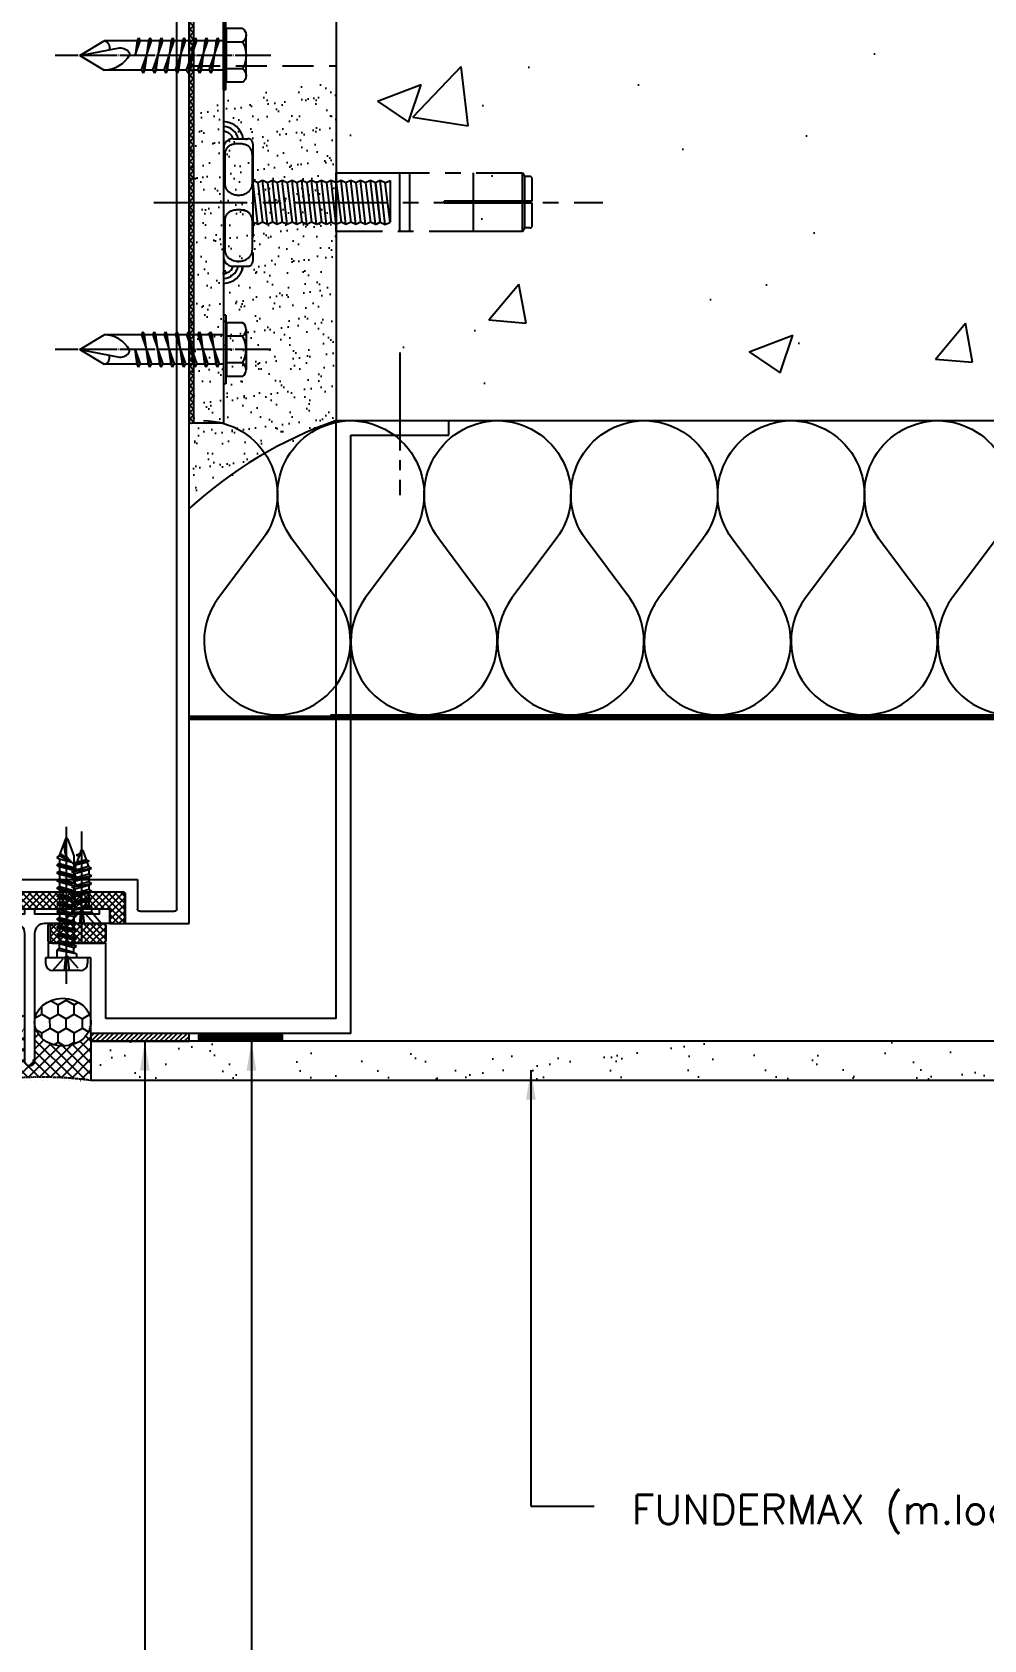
# Model space of a CAD drawing. Header units: millimetres. Extents: x 6755 to 21493, y 282 to 5565.
# Drawn here: x 20714 to 20908.2, y 2034 to 2361.9 of the extents above; entities that cross this region are included whole.
import ezdxf

# ---------------------------------------------------------------- set-up
doc = ezdxf.new("R2010")
doc.units = ezdxf.units.MM
doc.header["$MEASUREMENT"] = 0
for name, pattern in [('CEN3', [26, 20, -2, 2, -2]), ('CENTER', [7.75, 7.25, -0.25, 0, -0.25]), ('CENTER2', [28.575, 19.05, -3.175, 3.175, -3.175]), ('HIDDEN', [0.375, 0.25, -0.125]), ('HIDDEN2', [4.7625, 3.175, -1.5875])]:
    doc.linetypes.add(name, pattern=pattern)
for name, color, linetype, true_color in [('4', 4, 'Continuous', 0x00ffff), ('CENTER', 3, 'CENTER', 0x00ff00), ('Components', 7, 'Continuous', 0x000000), ('TEXT', 2, 'Continuous', 0xffff00)]:
    doc.layers.add(name, color=color, linetype=linetype, true_color=true_color)
for name, color, linetype in [('5HAT', 5, 'Continuous'), ('AA-AXIS-LINE', 1, 'CEN3'), ('ACCY', 1, 'Continuous'), ('BREATHER', 150, 'Continuous'), ('Dims', 1, 'Continuous'), ('fastener', 1, 'Continuous'), ('INSULATION', 2, 'Continuous'), ('RUBBER', 134, 'Continuous'), ('Structure', 6, 'Continuous')]:
    doc.layers.add(name, color=color, linetype=linetype)
doc.styles.add('style1', font='simplex.shx')
doc.dimstyles.new('Telling', dxfattribs={"dimscale": 2, "dimtxt": 3, "dimasz": 3, "dimexe": 1, "dimexo": 3, "dimgap": 1, "dimtad": 1, "dimdec": 1, "dimrnd": 1, "dimdsep": 46, "dimtxsty": 'Standard', "dimcen": 3, "dimclrd": 1, "dimclre": 1, "dimclrt": 2, "dimadec": 0, "dimazin": 0, "dimtfac": 1, "dimtdec": 1, "dimtofl": 0, "dimtmove": 0, "dimatfit": 0, "dimfxl": 1, "dimtolj": 1, "dimtzin": 0, "dimlwe": -1, "dimarcsym": 0})

# ---------------------------------------------------------------- blocks, each defined once
blk = doc.blocks.new('mullion01')
at = {"layer": 'RUBBER'}
h = blk.add_hatch(dxfattribs=at)
h.set_pattern_fill('ANSI37', color=251, scale=0.3, angle=180, style=0)
h.set_pattern_definition([(225, (-26949.00855, -2633.5434), (0.67351921, -0.67351921), []), (315, (-26949.00855, -2633.5434), (0.67351921, 0.67351921), [])])
edge = h.paths.add_edge_path()
edge.add_arc((-3155.94, 9302.78), 0.5, 0, 90, ccw=False)
edge.add_line((-3155.44, 9302.78), (-3155.44, 9296.88))
edge.add_line((-3155.44, 9296.88), (-3158.49, 9296.88))
edge.add_line((-3158.49, 9296.88), (-3158.49, 9299.88))
edge.add_line((-3158.49, 9299.88), (-3174.84, 9299.88))
edge.add_line((-3174.84, 9299.88), (-3191.19, 9299.88))
edge.add_line((-3191.19, 9299.88), (-3191.19, 9296.88))
edge.add_line((-3191.19, 9296.88), (-3194.24, 9296.88))
edge.add_line((-3194.24, 9296.88), (-3194.24, 9302.78))
edge.add_arc((-3193.74, 9302.78), 0.5, 90, 180, ccw=False)
edge.add_line((-3193.74, 9303.28), (-3174.84, 9303.28))
edge.add_line((-3174.84, 9303.28), (-3155.94, 9303.28))
at = {"color": 251}
for p, q in [((-3207.34, 9296.88, 0), (-3207.34, 9496.88, 0)), ((-3207.34, 9496.88, 0), (-3142.34, 9496.88, 0)), ((-3142.34, 9496.88, 0), (-3142.34, 9296.88, 0)), ((-3204.84, 9299.88, 0), (-3204.84, 9493.88, 0)), ((-3204.34, 9494.38, 0), (-3145.34, 9494.38, 0)), ((-3144.84, 9493.88, 0), (-3144.84, 9299.88, 0)), ((-3196.84, 9305.88, 0), (-3196.84, 9299.88, 0)), ((-3152.84, 9305.88, 0), (-3196.84, 9305.88, 0)), ((-3152.84, 9299.88, 0), (-3152.84, 9305.88, 0)), ((-3155.84, 9303.38, 0), (-3193.84, 9303.38, 0)), ((-3155.34, 9296.88, 0), (-3155.34, 9302.88, 0)), ((-3197.34, 9299.38, 0), (-3204.34, 9299.38, 0)), ((-3145.34, 9299.38, 0), (-3152.34, 9299.38, 0)), ((-3194.34, 9296.88, 0), (-3207.34, 9296.88, 0)), ((-3155.34, 9296.88, 0), (-3067.44, 9296.88, 0)), ((-3142.34, 9296.88, 0), (-3155.34, 9296.88, 0))]:
    blk.add_line(p, q, dxfattribs=at)
at = {"color": 252}
blk.add_line((-3194.34, 9302.88, 0), (-3194.34, 9296.88, 0), dxfattribs=at)
at = {"color": 251, "elevation": 0}
blk.add_lwpolyline([(-3174.84, 9299.88), (-3175.84, 9299.88), (-3175.84, 9298.88), (-3189.09, 9298.88), (-3189.09, 9299.88), (-3191.09, 9299.88), (-3191.09, 9296.88), (-3185.76, 9296.88), (-3185.46, 9297.18), (-3185.16, 9296.88), (-3177.84, 9296.88, -0.414214), (-3175.84, 9294.88), (-3175.84, 9268.87, 0.414214), (-3174.84, 9267.87, 0.414214), (-3173.84, 9268.87), (-3173.84, 9294.88, -0.414214), (-3171.84, 9296.88), (-3164.51, 9296.88), (-3164.21, 9297.18), (-3163.91, 9296.88), (-3158.59, 9296.88), (-3158.59, 9299.88), (-3160.59, 9299.88), (-3160.59, 9298.88), (-3173.84, 9298.88), (-3173.84, 9299.88), (-3174.84, 9299.88)], format="xyb", dxfattribs=at)
at = {"color": 251}
for centre, start, end in [((-3204.34, 9493.88, 0), 90, 180), ((-3145.34, 9493.88, 0), 0, 90), ((-3155.84, 9302.88, 0), 0, 90), ((-3204.34, 9299.88, 0), 180, 270), ((-3197.34, 9299.88, 0), 270, 360), ((-3152.34, 9299.88, 0), 180, 270), ((-3145.34, 9299.88, 0), 270, 360)]:
    blk.add_arc(centre, 0.5, start, end, dxfattribs=at)
at = {"color": 252}
blk.add_arc((-3193.84, 9302.88, 0), 0.5, 90, 180, dxfattribs=at)
at = {"layer": 'fastener', "color": 252}
for p, q in [((-3185.46, 9293.13, 0), (-3185.46, 9315.67, 0)), ((-3164.21, 9293.13, 0), (-3164.21, 9315.67, 0)), ((-3185.68, 9311.77, 0), (-3186.34, 9309.86, 0)), ((-3185.46, 9311.01, 0), (-3185.03, 9311.13, 0)), ((-3185.25, 9311.77, 0), (-3185.03, 9311.13, 0)), ((-3185.03, 9311.13, 0), (-3184.39, 9310.83, 0)), ((-3164.43, 9311.77, 0), (-3165.09, 9309.86, 0)), ((-3164.21, 9311.01, 0), (-3163.78, 9311.13, 0)), ((-3164, 9311.77, 0), (-3163.78, 9311.13, 0)), ((-3163.78, 9311.13, 0), (-3163.14, 9310.83, 0)), ((-3186.8, 9308.5, 0), (-3187.46, 9308.21, 0)), ((-3186.92, 9307.9, 0), (-3187.46, 9308.21, 0)), ((-3183.46, 9307.43, 0), (-3187.46, 9308.21, 0)), ((-3186.34, 9309.86, 0), (-3186.94, 9309.65, 0)), ((-3186.5, 9309.39, 0), (-3186.94, 9309.65, 0)), ((-3183.8, 9309.09, 0), (-3186.94, 9309.65, 0)), ((-3186.92, 9307.9, 0), (-3186.92, 9306.95, 0)), ((-3184.01, 9307.11, 0), (-3186.92, 9307.9, 0)), ((-3186.5, 9309.39, 0), (-3186.8, 9308.5, 0)), ((-3186.8, 9308.5, 0), (-3184.01, 9307.74, 0)), ((-3184.24, 9308.84, 0), (-3186.5, 9309.39, 0)), ((-3186.34, 9309.86, 0), (-3184.43, 9309.4, 0)), ((-3184.84, 9310.57, 0), (-3185.46, 9311.01, 0)), ((-3184.39, 9310.83, 0), (-3185.46, 9311.01, 0)), ((-3184.84, 9310.57, 0), (-3184.39, 9310.83, 0)), ((-3184.84, 9310.57, 0), (-3184.43, 9309.4, 0)), ((-3184.43, 9309.4, 0), (-3183.8, 9309.09, 0)), ((-3184.24, 9308.84, 0), (-3183.8, 9309.09, 0)), ((-3184.24, 9308.84, 0), (-3184.08, 9308.38, 0)), ((-3184.01, 9307.92, 0), (-3184.01, 9307.74, 0)), ((-3165.55, 9308.5, 0), (-3166.21, 9308.21, 0)), ((-3165.67, 9307.9, 0), (-3166.21, 9308.21, 0)), ((-3162.21, 9307.43, 0), (-3166.21, 9308.21, 0)), ((-3165.09, 9309.86, 0), (-3165.69, 9309.65, 0)), ((-3165.25, 9309.39, 0), (-3165.69, 9309.65, 0)), ((-3162.55, 9309.09, 0), (-3165.69, 9309.65, 0)), ((-3165.67, 9307.9, 0), (-3165.67, 9306.95, 0)), ((-3162.76, 9307.11, 0), (-3165.67, 9307.9, 0)), ((-3165.25, 9309.39, 0), (-3165.55, 9308.5, 0)), ((-3165.55, 9308.5, 0), (-3162.76, 9307.74, 0)), ((-3162.99, 9308.84, 0), (-3165.25, 9309.39, 0)), ((-3165.09, 9309.86, 0), (-3163.18, 9309.4, 0)), ((-3163.59, 9310.57, 0), (-3164.21, 9311.01, 0)), ((-3163.14, 9310.83, 0), (-3164.21, 9311.01, 0)), ((-3163.59, 9310.57, 0), (-3163.14, 9310.83, 0)), ((-3163.59, 9310.57, 0), (-3163.18, 9309.4, 0)), ((-3163.18, 9309.4, 0), (-3162.55, 9309.09, 0)), ((-3162.99, 9308.84, 0), (-3162.55, 9309.09, 0)), ((-3162.99, 9308.84, 0), (-3162.83, 9308.38, 0)), ((-3162.76, 9307.92, 0), (-3162.76, 9307.74, 0)), ((-3186.92, 9306.95, 0), (-3187.46, 9306.64, 0)), ((-3186.92, 9306.33, 0), (-3187.46, 9306.64, 0)), ((-3183.46, 9305.85, 0), (-3187.46, 9306.64, 0)), ((-3186.92, 9305.38, 0), (-3187.46, 9305.06, 0)), ((-3186.92, 9304.75, 0), (-3187.46, 9305.06, 0)), ((-3183.46, 9304.28, 0), (-3187.46, 9305.06, 0)), ((-3186.92, 9306.95, 0), (-3184.01, 9306.17, 0)), ((-3186.92, 9306.33, 0), (-3186.92, 9305.38, 0)), ((-3184.01, 9305.54, 0), (-3186.92, 9306.33, 0)), ((-3186.92, 9305.38, 0), (-3184.01, 9304.59, 0)), ((-3186.92, 9304.75, 0), (-3186.92, 9303.8, 0)), ((-3184.01, 9303.96, 0), (-3186.92, 9304.75, 0)), ((-3184.01, 9307.74, 0), (-3183.46, 9307.43, 0)), ((-3184.01, 9307.11, 0), (-3183.46, 9307.43, 0)), ((-3184.01, 9307.11, 0), (-3184.01, 9306.17, 0)), ((-3184.01, 9306.17, 0), (-3183.46, 9305.85, 0)), ((-3184.01, 9305.54, 0), (-3183.46, 9305.85, 0)), ((-3184.01, 9305.54, 0), (-3184.01, 9304.59, 0)), ((-3184.01, 9304.59, 0), (-3183.46, 9304.28, 0)), ((-3165.67, 9306.95, 0), (-3166.21, 9306.64, 0)), ((-3165.67, 9306.33, 0), (-3166.21, 9306.64, 0)), ((-3162.21, 9305.85, 0), (-3166.21, 9306.64, 0)), ((-3165.67, 9305.38, 0), (-3166.21, 9305.06, 0)), ((-3165.67, 9304.75, 0), (-3166.21, 9305.06, 0)), ((-3162.21, 9304.28, 0), (-3166.21, 9305.06, 0)), ((-3165.67, 9306.95, 0), (-3162.76, 9306.17, 0)), ((-3165.67, 9306.33, 0), (-3165.67, 9305.38, 0)), ((-3162.76, 9305.54, 0), (-3165.67, 9306.33, 0)), ((-3165.67, 9305.38, 0), (-3162.76, 9304.59, 0)), ((-3165.67, 9304.75, 0), (-3165.67, 9303.8, 0)), ((-3162.76, 9303.96, 0), (-3165.67, 9304.75, 0)), ((-3162.76, 9307.74, 0), (-3162.21, 9307.43, 0)), ((-3162.76, 9307.11, 0), (-3162.21, 9307.43, 0)), ((-3162.76, 9307.11, 0), (-3162.76, 9306.17, 0)), ((-3162.76, 9306.17, 0), (-3162.21, 9305.85, 0)), ((-3162.76, 9305.54, 0), (-3162.21, 9305.85, 0)), ((-3162.76, 9305.54, 0), (-3162.76, 9304.59, 0)), ((-3162.76, 9304.59, 0), (-3162.21, 9304.28, 0)), ((-3186.92, 9303.8, 0), (-3187.46, 9303.49, 0)), ((-3183.46, 9302.7, 0), (-3187.46, 9303.49, 0)), ((-3186.92, 9303.18, 0), (-3187.46, 9303.49, 0)), ((-3186.92, 9302.23, 0), (-3187.46, 9301.91, 0)), ((-3183.46, 9301.13, 0), (-3187.46, 9301.91, 0)), ((-3186.92, 9301.6, 0), (-3187.46, 9301.91, 0)), ((-3186.92, 9303.8, 0), (-3184.01, 9303.02, 0)), ((-3186.92, 9303.18, 0), (-3186.92, 9302.23, 0)), ((-3184.01, 9302.39, 0), (-3186.92, 9303.18, 0)), ((-3184.01, 9301.44, 0), (-3186.92, 9302.23, 0)), ((-3186.92, 9301.6, 0), (-3186.92, 9300.65, 0)), ((-3184.01, 9300.81, 0), (-3186.92, 9301.6, 0)), ((-3184.01, 9303.96, 0), (-3183.46, 9304.28, 0)), ((-3184.01, 9303.96, 0), (-3184.01, 9303.02, 0)), ((-3184.01, 9303.02, 0), (-3183.46, 9302.7, 0)), ((-3184.01, 9302.39, 0), (-3183.46, 9302.7, 0)), ((-3184.01, 9302.39, 0), (-3184.01, 9301.44, 0)), ((-3184.01, 9301.44, 0), (-3183.46, 9301.13, 0)), ((-3165.67, 9303.8, 0), (-3166.21, 9303.49, 0)), ((-3162.21, 9302.7, 0), (-3166.21, 9303.49, 0)), ((-3165.67, 9303.18, 0), (-3166.21, 9303.49, 0)), ((-3165.67, 9302.23, 0), (-3166.21, 9301.91, 0)), ((-3162.21, 9301.13, 0), (-3166.21, 9301.91, 0)), ((-3165.67, 9301.6, 0), (-3166.21, 9301.91, 0)), ((-3165.67, 9303.8, 0), (-3162.76, 9303.02, 0)), ((-3165.67, 9303.18, 0), (-3165.67, 9302.23, 0)), ((-3162.76, 9302.39, 0), (-3165.67, 9303.18, 0)), ((-3162.76, 9301.44, 0), (-3165.67, 9302.23, 0)), ((-3165.67, 9301.6, 0), (-3165.67, 9300.65, 0)), ((-3162.76, 9300.81, 0), (-3165.67, 9301.6, 0)), ((-3162.76, 9303.96, 0), (-3162.21, 9304.28, 0)), ((-3162.76, 9303.96, 0), (-3162.76, 9303.02, 0)), ((-3162.76, 9303.02, 0), (-3162.21, 9302.7, 0)), ((-3162.76, 9302.39, 0), (-3162.21, 9302.7, 0)), ((-3162.76, 9302.39, 0), (-3162.76, 9301.44, 0)), ((-3162.76, 9301.44, 0), (-3162.21, 9301.13, 0)), ((-3189.43, 9296.88, 0), (-3187.46, 9299.22, 0)), ((-3188.02, 9296.88, 0), (-3185.63, 9299.54, 0)), ((-3186.92, 9300.65, 0), (-3187.46, 9300.34, 0)), ((-3187.46, 9300.34, 0), (-3187.46, 9299.22, 0)), ((-3183.46, 9299.55, 0), (-3187.46, 9300.34, 0)), ((-3183.46, 9299.22, 0), (-3187.46, 9299.22, 0)), ((-3184.01, 9299.87, 0), (-3186.92, 9300.65, 0)), ((-3185.63, 9299.54, 0), (-3185.93, 9296.88, 0)), ((-3185.29, 9299.54, 0), (-3185, 9296.88, 0)), ((-3185.29, 9299.54, 0), (-3182.91, 9296.88, 0)), ((-3184.01, 9300.81, 0), (-3183.46, 9301.13, 0)), ((-3184.01, 9300.81, 0), (-3184.01, 9299.87, 0)), ((-3184.01, 9299.87, 0), (-3183.46, 9299.55, 0)), ((-3183.46, 9299.55, 0), (-3183.46, 9299.22, 0)), ((-3181.5, 9296.88, 0), (-3183.46, 9299.22, 0)), ((-3168.18, 9296.88, 0), (-3166.21, 9299.22, 0)), ((-3166.77, 9296.88, 0), (-3164.38, 9299.54, 0)), ((-3165.67, 9300.65, 0), (-3166.21, 9300.34, 0)), ((-3166.21, 9300.34, 0), (-3166.21, 9299.22, 0)), ((-3162.21, 9299.55, 0), (-3166.21, 9300.34, 0)), ((-3162.21, 9299.22, 0), (-3166.21, 9299.22, 0)), ((-3162.76, 9299.87, 0), (-3165.67, 9300.65, 0)), ((-3164.38, 9299.54, 0), (-3164.68, 9296.88, 0)), ((-3164.04, 9299.54, 0), (-3163.75, 9296.88, 0)), ((-3164.04, 9299.54, 0), (-3161.66, 9296.88, 0)), ((-3162.76, 9300.81, 0), (-3162.21, 9301.13, 0)), ((-3162.76, 9300.81, 0), (-3162.76, 9299.87, 0)), ((-3162.76, 9299.87, 0), (-3162.21, 9299.55, 0)), ((-3162.21, 9299.55, 0), (-3162.21, 9299.22, 0)), ((-3160.25, 9296.88, 0), (-3162.21, 9299.22, 0)), ((-3181.5, 9296.88, 0), (-3189.43, 9296.88, 0)), ((-3160.25, 9296.88, 0), (-3168.18, 9296.88, 0))]:
    blk.add_line(p, q, dxfattribs=at)
for centre, radius, start, end in [((-3185.46, 9311.68, 0), 0.236, 22.5, 157.5), ((-3164.21, 9311.68, 0), 0.236, 22.5, 157.5), ((-3185.42, 9307.92, 0), 1.42, 0, 18.9224), ((-3164.17, 9307.92, 0), 1.42, 0, 18.9224), ((-3185.46, 9299.38, 0), 0.229, 41.9191, 138.0809), ((-3164.21, 9299.38, 0), 0.229, 41.9191, 138.0809)]:
    blk.add_arc(centre, radius, start, end, dxfattribs=at)
at = {"layer": 'RUBBER', "color": 251, "elevation": 0}
blk.add_lwpolyline([(-3155.94, 9303.28, -0.414214), (-3155.44, 9302.78), (-3155.44, 9296.88), (-3158.49, 9296.88), (-3158.49, 9299.88), (-3174.84, 9299.88), (-3191.19, 9299.88), (-3191.19, 9296.88), (-3194.24, 9296.88), (-3194.24, 9302.78, -0.414214), (-3193.74, 9303.28), (-3174.84, 9303.28)], format="xyb", close=True, dxfattribs=at)
blk = doc.blocks.new('A$C7FCB1D19')
at = {"layer": 'ACCY', "color": 1}
for p, q in [((0, 4.3), (-1.09, 4.3)), ((0, -4.3), (0, 4.3)), ((-2.6, -2.79), (-2.6, 2.79)), ((1.59, 2), (0, 2)), ((0.8, -2), (1.59, 2)), ((1.11, -1.46), (1.9, 1.46)), ((1.9, 1.46), (1.59, 2)), ((1.9, 1.46), (2.85, 1.46)), ((2.06, -1.46), (2.85, 1.46)), ((2.38, -2), (3.16, 2)), ((2.69, -1.46), (3.48, 1.46)), ((2.85, 1.46), (3.16, 2)), ((3.48, 1.46), (3.16, 2)), ((3.48, 1.46), (4.42, 1.46)), ((3.64, -1.46), (4.42, 1.46)), ((3.95, -2), (4.74, 2)), ((4.26, -1.46), (5.05, 1.46)), ((4.42, 1.46), (4.74, 2)), ((5.05, 1.46), (4.74, 2)), ((6, 1.46), (5.05, 1.46)), ((5.21, -1.46), (6, 1.46)), ((5.53, -2), (6.31, 2)), ((5.84, -1.46), (6.63, 1.46)), ((6, 1.46), (6.31, 2)), ((6.63, 1.46), (6.31, 2)), ((7.57, 1.46), (6.63, 1.46)), ((6.79, -1.46), (7.57, 1.46)), ((7.1, -2), (7.89, 2)), ((7.41, -1.46), (8.2, 1.46)), ((7.57, 1.46), (7.89, 2)), ((8.2, 1.46), (7.89, 2)), ((9.15, 1.46), (8.2, 1.46)), ((8.36, -1.46), (9.15, 1.46)), ((8.68, -2), (9.46, 2)), ((8.99, -1.46), (9.78, 1.46)), ((9.15, 1.46), (9.46, 2)), ((9.78, 1.46), (9.46, 2)), ((10.72, 1.46), (9.78, 1.46)), ((9.94, -1.46), (10.72, 1.46)), ((10.25, -2), (11.04, 2)), ((10.56, -1.46), (11.35, 1.46)), ((10.72, 1.46), (11.04, 2)), ((11.35, 1.46), (11.04, 2)), ((12.3, 1.46), (11.35, 1.46)), ((11.51, -1.46), (12.3, 1.46)), ((11.82, -2), (12.61, 2)), ((12.14, -1.46), (12.93, 1.46)), ((12.3, 1.46), (12.61, 2)), ((12.93, 1.46), (12.61, 2)), ((13.87, 1.46), (12.93, 1.46)), ((13.09, -1.46), (13.87, 1.46)), ((13.4, -2), (14.19, 2)), ((13.71, -1.46), (14.5, 1.46)), ((13.87, 1.46), (14.19, 2)), ((14.5, 1.46), (14.19, 2)), ((15.45, 1.46), (14.5, 1.46)), ((14.66, -1.46), (15.45, 1.46)), ((14.97, -2), (15.76, 2)), ((15.29, -1.46), (16.08, 1.46)), ((15.45, 1.46), (15.76, 2)), ((16.08, 1.46), (15.76, 2)), ((17.02, 1.46), (16.08, 1.46)), ((16.24, -1.46), (17.02, 1.46)), ((16.55, -2), (17.34, 2)), ((16.86, -1.46), (17.65, 1.46)), ((17.02, 1.46), (17.34, 2)), ((17.65, 1.46), (17.34, 2)), ((18.6, 1.46), (17.65, 1.46)), ((17.81, -1.46), (18.6, 1.46)), ((18.12, -2), (18.91, 2)), ((19.22, 1.46), (18.44, -1.46)), ((18.6, 1.46), (18.91, 2)), ((19.22, 1.46), (18.91, 2)), ((19.08, -1.46), (20.68, 0)), ((20.17, 1.46), (19.22, 1.46)), ((19.48, -1.09), (20.8, 1.46)), ((19.48, -1.09), (20.17, 1.46)), ((20.17, 1.46), (20.49, 2)), ((20.8, 1.46), (20.49, 2)), ((20.92, 1.46), (20.8, 1.46)), ((24.3, 0.22), (21.01, 1.44)), ((0.8, -2), (0, -2)), ((1.11, -1.46), (0.8, -2)), ((1.11, -1.46), (2.06, -1.46)), ((2.06, -1.46), (2.38, -2)), ((2.69, -1.46), (2.38, -2)), ((2.69, -1.46), (3.64, -1.46)), ((3.64, -1.46), (3.95, -2)), ((4.26, -1.46), (3.95, -2)), ((5.21, -1.46), (4.26, -1.46)), ((5.21, -1.46), (4.26, -1.46)), ((5.21, -1.46), (5.53, -2)), ((5.84, -1.46), (5.53, -2)), ((6.79, -1.46), (5.84, -1.46)), ((6.79, -1.46), (7.1, -2)), ((7.41, -1.46), (7.1, -2)), ((8.36, -1.46), (7.41, -1.46)), ((8.36, -1.46), (8.68, -2)), ((8.99, -1.46), (8.68, -2)), ((9.94, -1.46), (8.99, -1.46)), ((9.94, -1.46), (10.25, -2)), ((10.56, -1.46), (10.25, -2)), ((11.51, -1.46), (10.56, -1.46)), ((11.51, -1.46), (11.82, -2)), ((12.14, -1.46), (11.82, -2)), ((13.09, -1.46), (12.14, -1.46)), ((13.09, -1.46), (13.4, -2)), ((13.71, -1.46), (13.4, -2)), ((14.66, -1.46), (13.71, -1.46)), ((14.66, -1.46), (14.97, -2)), ((15.29, -1.46), (14.97, -2)), ((16.24, -1.46), (15.29, -1.46)), ((16.24, -1.46), (16.55, -2)), ((16.86, -1.46), (16.55, -2)), ((17.81, -1.46), (16.86, -1.46)), ((17.81, -1.46), (18.12, -2)), ((18.44, -1.46), (18.12, -2)), ((20.92, -1.46), (18.44, -1.46)), ((24.3, -0.22), (21.01, -1.44)), ((0, -4.3), (-1.09, -4.3))]:
    blk.add_line(p, q, dxfattribs=at)
at = {"layer": 'ACCY', "color": 1, "linetype": 'HIDDEN2'}
for p, q in [((-2.6, 2.79), (0.36, 0.19)), ((0.36, 0.19), (-2.6, 0.51)), ((0.36, -0.19), (-2.6, -2.79)), ((0.36, -0.19), (-2.6, -0.51))]:
    blk.add_line(p, q, dxfattribs=at)
at = {"layer": 'ACCY', "color": 1}
blk.add_lwpolyline([(-5.28, 0), (26.71, 0)], dxfattribs=at)
for centre, radius, start, end in [((-1.09, 2.79), 1.51, 90, 180), ((22.94, -0.34), 2.29, 133.4258, 171.3601), ((22.56, -3.48), 3.95, 61.537, 118.463), ((20.92, 1.16), 0.3, 71.0776, 90), ((24.21, 0), 0.236, 292.5, 67.5), ((-1.09, -2.79), 1.51, 180, 270), ((20.92, -1.16), 0.3, 270, 288.9224)]:
    blk.add_arc(centre, radius, start, end, dxfattribs=at)
at = {"layer": 'ACCY', "color": 1, "linetype": 'HIDDEN2'}
blk.add_arc((0.18, 0), 0.261, 311.9191, 48.0809, dxfattribs=at)
blk = doc.blocks.new('A$C7A27088F')
at = {"layer": 'CENTER', "color": 251}
blk.add_line((-9, 0), (34.96, 0), dxfattribs=at)
at = {"layer": 'fastener', "color": 251}
for p, q in [((0.15, -7), (0.15, 7)), ((0.15, 7), (0.65, 7)), ((0.65, -7), (0.65, 7)), ((-4, -4.11), (-4, 4.11)), ((-3.25, 5.48), (0, 5.48)), ((0, -5.48), (0, 5.48)), ((1.83, 3.6), (1.49, 3)), ((1.83, 3.6), (3.19, -3.6)), ((1.83, 3.6), (2.11, 3)), ((4.13, 3.6), (3.79, 3)), ((4.13, 3.6), (5.49, -3.6)), ((4.13, 3.6), (4.41, 3)), ((6.43, 3.6), (6.09, 3)), ((6.43, 3.6), (7.79, -3.6)), ((6.43, 3.6), (6.71, 3)), ((8.73, 3.6), (8.39, 3)), ((8.73, 3.6), (10.09, -3.6)), ((8.73, 3.6), (9.01, 3)), ((11.03, 3.6), (10.69, 3)), ((11.03, 3.6), (12.39, -3.6)), ((11.03, 3.6), (11.31, 3)), ((13.33, 3.6), (12.99, 3)), ((13.33, 3.6), (14.69, -3.6)), ((13.33, 3.6), (13.61, 3)), ((15.63, 3.6), (15.29, 3)), ((15.63, 3.6), (16.99, -3.6)), ((15.63, 3.6), (15.91, 3)), ((17.93, 3.6), (17.59, 3)), ((17.93, 3.6), (18.61, 0)), ((17.93, 3.6), (18.21, 3)), ((-3.25, 2.74), (0, 2.74)), ((0, 3), (0.15, 3)), ((0.65, 3), (1.49, 3)), ((3.54, -3), (1.49, 3)), ((2.11, 3), (2.91, -3)), ((2.11, 3), (3.79, 3)), ((5.84, -3), (3.79, 3)), ((4.41, 3), (5.21, -3)), ((4.41, 3), (6.09, 3)), ((8.14, -3), (6.09, 3)), ((6.71, 3), (7.51, -3)), ((6.71, 3), (8.39, 3)), ((10.44, -3), (8.39, 3)), ((9.01, 3), (10.69, 3)), ((9.01, 3), (9.81, -3)), ((12.74, -3), (10.69, 3)), ((11.31, 3), (12.11, -3)), ((11.31, 3), (12.99, 3)), ((15.04, -3), (12.99, 3)), ((13.61, 3), (14.41, -3)), ((13.61, 3), (15.29, 3)), ((17.34, -3), (15.29, 3)), ((15.75, 3), (17.59, 3)), ((15.91, 3), (16.71, -3)), ((18.61, 0), (17.59, 3)), ((18.21, 3), (24.97, 3)), ((18.21, 3), (18.61, 0)), ((29.96, 0), (21.86, 1.53)), ((29.96, 0), (24.97, 3)), ((29.96, 0), (24.97, -3)), ((-3.25, -2.74), (0, -2.74)), ((0, -3), (0.15, -3)), ((0.65, -3), (2.91, -3)), ((2.91, -3), (3.19, -3.6)), ((3.54, -3), (3.19, -3.6)), ((3.54, -3), (5.21, -3)), ((5.21, -3), (5.49, -3.6)), ((5.84, -3), (5.49, -3.6)), ((5.84, -3), (7.51, -3)), ((7.51, -3), (7.79, -3.6)), ((8.14, -3), (7.79, -3.6)), ((8.14, -3), (9.81, -3)), ((9.81, -3), (10.09, -3.6)), ((10.44, -3), (10.09, -3.6)), ((10.44, -3), (12.11, -3)), ((12.11, -3), (12.39, -3.6)), ((12.74, -3), (12.39, -3.6)), ((12.74, -3), (14.41, -3)), ((14.41, -3), (14.69, -3.6)), ((15.04, -3), (14.69, -3.6)), ((15.04, -3), (16.71, -3)), ((16.71, -3), (16.99, -3.6)), ((17.34, -3), (16.99, -3.6)), ((17.34, -3), (24.97, -3)), ((-3.25, -5.48), (0, -5.48)), ((0.15, -7), (0.65, -7))]:
    blk.add_line(p, q, dxfattribs=at)
for centre, radius, start, end in [((-2.38, 4.11), 1.62, 122.5593, 237.4407), ((1.37, 0), 5.37, 149.357, 210.643), ((20.07, 0.27), 0.3, 154.7377, 207.4923), ((21.61, -0.45), 2, 82.8691, 154.7377), ((24.97, 2.82), 5.82, 207.4923, 269.9658), ((25.26, 1.62), 1.41, 101.8729, 199.7804), ((-2.38, -4.11), 1.62, 122.5593, 237.4407)]:
    blk.add_arc(centre, radius, start, end, dxfattribs=at)
blk = doc.blocks.new('A$C37704C2F')
at = {"color": 252, "linetype": 'CENTER2'}
for p, q in [((13, 91.58), (13, 0)), ((24, 77.37), (2, 77.37)), ((9.37, 77.07), (3.26, 77.07)), ((22.87, 77.07), (16.76, 77.07)), ((0, 75.37), (0, 72.37)), ((26, 75.37), (26, 72.37)), ((25, 71.37), (1, 71.37)), ((9.37, 71.47), (3.26, 71.47)), ((8.5, 70.37), (9, 71.37)), ((8.5, 70.37), (17.5, 71.37)), ((9, 69.37), (8.5, 70.37)), ((8.5, 68.37), (9, 69.37)), ((8.5, 68.37), (17.5, 69.37)), ((17, 70.37), (9, 69.37)), ((17, 70.37), (9, 69.37)), ((22.87, 71.47), (16.76, 71.47)), ((17, 70.37), (17.5, 71.37)), ((17.5, 69.37), (17, 70.37)), ((17, 68.37), (17.5, 69.37)), ((9, 67.37), (8.5, 68.37)), ((8.5, 66.37), (9, 67.37)), ((8.5, 66.37), (17.5, 67.37)), ((9, 65.37), (8.5, 66.37)), ((17, 68.37), (9, 67.37)), ((17, 68.37), (9, 67.37)), ((17, 66.37), (9, 65.37)), ((17, 66.37), (9, 65.37)), ((17.5, 67.37), (17, 68.37)), ((17, 66.37), (17.5, 67.37)), ((17.5, 65.37), (17, 66.37)), ((8.5, 64.37), (9, 65.37)), ((8.5, 64.37), (17.5, 65.37)), ((9, 63.37), (8.5, 64.37)), ((8.5, 62.37), (9, 63.37)), ((8.5, 62.37), (17.5, 63.37)), ((9, 61.37), (8.5, 62.37)), ((17, 64.37), (9, 63.37)), ((17, 64.37), (9, 63.37)), ((17, 62.37), (9, 61.37)), ((17, 62.37), (9, 61.37)), ((17, 64.37), (17.5, 65.37)), ((17.5, 63.37), (17, 64.37)), ((17, 62.37), (17.5, 63.37)), ((17.5, 61.37), (17, 62.37)), ((8.5, 60.37), (9, 61.37)), ((8.5, 60.37), (17.5, 61.37)), ((9, 59.37), (8.5, 60.37)), ((8.5, 58.37), (9, 59.37)), ((8.5, 58.37), (17.5, 59.37)), ((17, 60.37), (9, 59.37)), ((17, 60.37), (9, 59.37)), ((17, 60.37), (17.5, 61.37)), ((17.5, 59.37), (17, 60.37)), ((17, 58.37), (17.5, 59.37)), ((9, 57.37), (8.5, 58.37)), ((8.5, 56.37), (9, 57.37)), ((8.5, 56.37), (17.5, 57.37)), ((9, 55.37), (8.5, 56.37)), ((17, 58.37), (9, 57.37)), ((17, 58.37), (9, 57.37)), ((17, 56.37), (9, 55.37)), ((17, 56.37), (9, 55.37)), ((17.5, 57.37), (17, 58.37)), ((17, 56.37), (17.5, 57.37)), ((17.5, 55.37), (17, 56.37)), ((7.05, 16.37, 0), (7.05, 54.37, 0)), ((7.05, 54.37, 0), (19.05, 54.37, 0)), ((8.5, 54.37), (9, 55.37)), ((8.5, 54.37), (17.5, 55.37)), ((9, 53.37), (8.5, 54.37)), ((8.5, 52.37), (9, 53.37)), ((8.5, 52.37), (17.5, 53.37)), ((17, 54.37), (9, 53.37)), ((17, 54.37), (17.5, 55.37)), ((17.5, 53.37), (17, 54.37)), ((17, 52.37), (17.5, 53.37)), ((19.05, 54.37, 0), (19.05, 16.37, 0)), ((9, 51.37), (8.5, 52.37)), ((8.5, 50.37), (9, 51.37)), ((8.5, 50.37), (17.5, 51.37)), ((9, 49.37), (8.5, 50.37)), ((8.5, 48.37), (9, 49.37)), ((8.5, 48.37), (17.5, 49.37)), ((8.5, 48.37), (9, 49.37)), ((8.5, 48.37), (17.5, 49.37)), ((17, 52.37), (9, 51.37)), ((17, 52.37), (9, 51.37)), ((17, 50.37), (9, 49.37)), ((17, 50.37), (9, 49.37)), ((17.5, 51.37), (17, 52.37)), ((17, 50.37), (17.5, 51.37)), ((17.5, 49.37), (17, 50.37)), ((17, 48.37), (17.5, 49.37)), ((9, 47.37), (8.5, 48.37)), ((8.5, 46.37), (9, 47.37)), ((8.5, 46.37), (17.5, 47.37)), ((17, 48.37), (9, 47.37)), ((17, 48.37), (9, 47.37)), ((17.5, 47.37), (17, 48.37)), ((17, 46.37, 0), (17.5, 47.37)), ((17.5, 45.37, 0), (17, 46.37, 0)), ((8.5, 44.37, 0), (17.5, 45.37, 0)), ((17, 44.37, 0), (17.5, 45.37, 0)), ((7.05, 41.37, 0), (19.05, 41.37, 0)), ((7.05, 39.37, 0), (19.05, 39.37, 0)), ((12.85, 14.37, 0), (12.85, 32.37, 0)), ((12.85, 32.37, 0), (13.25, 32.37, 0)), ((13.25, 14.37, 0), (13.25, 32.37, 0)), ((7.05, 26.37, 0), (12.85, 26.37, 0)), ((13.25, 26.37, 0), (19.05, 26.37, 0)), ((7.05, 16.37, 0), (12.85, 16.37, 0)), ((7.05, 16.37, 0), (7.8, 15.87, 0)), ((7.8, 15.87, 0), (12.85, 15.87, 0)), ((7.8, 14.87, 0), (7.8, 15.87, 0)), ((8.3, 14.37, 0), (12.85, 14.37, 0)), ((13.25, 16.37, 0), (19.05, 16.37, 0)), ((13.25, 15.87, 0), (18.3, 15.87, 0)), ((13.25, 14.37, 0), (17.8, 14.37, 0)), ((19.05, 16.37, 0), (18.3, 15.87, 0)), ((18.3, 14.87, 0), (18.3, 15.87, 0))]:
    blk.add_line(p, q, dxfattribs=at)
at = {"color": 252, "linetype": 'CENTER2', "elevation": 0}
blk.add_lwpolyline([(9, 45.37), (17, 46.37), (9, 45.37), (8.5, 46.37), (9, 45.37), (8.5, 44.37), (9, 43.37), (17, 44.37), (17.5, 43.37), (9, 43.37)], dxfattribs=at)
at = {"color": 252, "linetype": 'CENTER2'}
for centre, radius, start, end in [((2, 75.37), 2, 90, 180), ((4.36, 74.27), 3.36, 144.0136, 215.9864), ((3.26, 75.07), 2, 90, 144.0136), ((9.37, 75.07), 2, 19.3763, 90), ((7.09, 74.27), 4.41, 340.6237, 19.3763), ((17.86, 74.27), 3.36, 144.0136, 215.9864), ((16.76, 75.07), 2, 90, 144.0136), ((22.87, 75.07), 2, 19.3763, 90), ((24, 75.37), 2, 0, 90), ((20.59, 74.27), 4.41, 340.6237, 19.3763), ((1, 72.37), 1, 180, 270), ((3.26, 73.47), 2, 215.9864, 270), ((9.37, 73.47), 2, 270, 340.6237), ((16.76, 73.47), 2, 215.9864, 270), ((22.87, 73.47), 2, 270, 340.6237), ((25, 72.37), 1, 270, 0), ((8.3, 14.87, 0), 0.5, 180, 270), ((17.8, 14.87, 0), 0.5, 270, 0)]:
    blk.add_arc(centre, radius, start, end, dxfattribs=at)

msp = doc.modelspace()

# ---------------------------------------------------------------- hatches: boundary and pattern name
h = msp.add_hatch()
h.set_pattern_fill('AR-SAND', color=8, scale=0.1)
h.set_pattern_definition([(37.5, (19695.9097, -6986.9515), (-0.1600031, 4.8941324), [0, -3.8608, 0, -4.318, 0, -4.1275]), (7.5, (19695.91, -6986.9515), (4.495233, 7.168251), [0, -2.0828, 0, -3.4798, 0, -1.3335]), (327.5, (19692.7855, -6986.9515), (7.9099237, 0.0143718), [0, -1.27, 0, -4.572, 0, -5.969]), (317.5, (19692.7855, -6986.9515), (7.6355645, 2.229293), [0, -0.635, 0, -2.9972, 0, -3.429])])
edge = h.paths.add_edge_path()
edge.add_line((20776.049, 2351.536), (20776.049, 2282.696))
edge.add_line((20776.049, 2282.696), (20760.146, 2275.224))
edge.add_line((20760.146, 2275.224), (20746.049, 2264.992))
edge.add_line((20746.049, 2264.992), (20746.049, 2291.592))
edge.add_line((20746.049, 2291.592), (20746.049, 2345.978))
edge.add_arc((20784.367, 2222.88), 128.924, 93.69949, 107.29059, ccw=False)
h = msp.add_hatch()
h.set_pattern_fill('HONEY', color=8, scale=0.6, angle=89.82845, style=0)
h.set_pattern_definition([(90.1715461, (83452.6938, -218333.4227), (1.641215524, 2.862426694), [1.905, -3.81]), (330.1715461, (83452.6938, -218333.4227), (1.658326471, -2.852547684), [1.905, -3.81]), (30.1715461, (83452.6938, -218333.4227), (3.299541996, 0.00987901), [-3.81, 1.905])])
edge = h.paths.add_edge_path()
edge.add_ellipse((20708.884, 2159.976), major_axis=(0, -3.687), ratio=0.9939438, start_angle=0, end_angle=360)
edge = h.paths.add_edge_path()
edge.add_ellipse((20720.299, 2159.976), major_axis=(-5.75, 0), ratio=0.8482618, start_angle=0, end_angle=360)
h = msp.add_hatch()
h.set_pattern_fill('JIS_WOOD', color=256, style=0)
h.set_pattern_definition([(45, (25861.09965, -1842.861), (-0.5, 0.5), [])])
h.paths.add_polyline_path([(20746.049, 2157.696), (20726.049, 2157.696), (20726.049, 2156.096), (20746.049, 2156.096)])
h = msp.add_hatch()
h.set_pattern_fill('NET3', color=256, scale=0.15, style=0)
h.set_pattern_definition([(0, (25924.6067, -1842.86097), (0, 0.47625), []), (60, (25924.6067, -1842.86097), (-0.4124446, 0.238125), []), (120, (25924.6067, -1842.86097), (-0.4124446, -0.238125), [])])
h.paths.add_polyline_path([(20765.056, 2157.196, 0.4142136), (20764.556, 2157.696), (20748.556, 2157.696, 0.4142136), (20748.056, 2157.196), (20748.056, 2156.596, 0.4142136), (20748.556, 2156.096), (20764.556, 2156.096, 0.4142136), (20765.056, 2156.596)])
at = {"layer": '4'}
h = msp.add_hatch(dxfattribs=at)
h.set_pattern_fill('AR-SAND', color=30, scale=0.2, style=0)
h.set_pattern_definition([(37.5, (18258.345, -2513.0974), (-0.320006, 9.788265), [0, -7.7216, 0, -8.636, 0, -8.255]), (7.5, (18258.345, -2513.097), (8.990466, 14.336502), [0, -4.1656, 0, -6.9596, 0, -2.667]), (327.5, (18252.097, -2513.0974), (15.819847, 0.028744), [0, -2.54, 0, -9.144, 0, -11.938]), (317.5, (18252.097, -2513.097), (15.27113, 4.458586), [0, -1.27, 0, -5.9944, 0, -6.858])])
h.paths.add_polyline_path([(20726.049, 2156.096), (20726.049, 2148.096), (21104.879, 2148.096), (21104.879, 2156.096)])
at = {"layer": '5HAT', "linetype": 'HIDDEN'}
h = msp.add_hatch(dxfattribs=at)
h.set_pattern_fill('ANSI37', color=5, scale=0.5, style=0)
h.set_pattern_definition([(135, (83452.6938, -218333.4227), (1.122532015, 1.122532015), []), (45, (83452.6938, -218333.4227), (1.122532015, -1.122532015), [])])
edge = h.paths.add_edge_path()
edge.add_line((20705.219, 2159.976), (20705.922, 2154.096))
edge.add_line((20705.922, 2154.096), (20706.049, 2148.096))
edge.add_arc((20716.049, 2073.124), 75.635, 82.40248, 97.59752, ccw=False)
edge.add_line((20726.049, 2148.096), (20726.049, 2159.976))
edge.add_arc((20720.127, 2161.154), 6.038, 202.50957, 348.74568, ccw=False)
edge.add_line((20714.548, 2158.842), (20714.548, 2153.085))
edge.add_arc((20713.548, 2153.085), 1, 180, 360, ccw=False)
edge.add_line((20712.548, 2153.085), (20712.548, 2159.976))
edge.add_arc((20708.884, 2159.954), 3.665, -180.34538, 0.34538, ccw=False)
at = {"layer": 'RUBBER'}
h = msp.add_hatch(dxfattribs=at)
h.set_pattern_fill('ANSI37', color=256, scale=0.3, angle=180, style=0)
h.set_pattern_definition([(225, (15762.2002, -6327.2207), (0.67351921, -0.67351921), []), (315, (15762.2002, -6327.2207), (0.67351921, 0.67351921), [])])
edge = h.paths.add_edge_path()
edge.add_arc((20746.549, 2371.696), 0.5, 90, 180)
edge.add_line((20746.049, 2371.696), (20746.049, 2282.696))
edge.add_arc((20746.549, 2282.696), 0.5, 180, 270)
edge.add_arc((20746.549, 2282.696), 0.5, 270, 360)
edge.add_line((20747.049, 2282.696), (20747.049, 2371.696))
edge.add_arc((20746.549, 2371.696), 0.5, 0, 90)
h = msp.add_hatch(dxfattribs=at)
h.set_pattern_fill('ANSI37', color=256, scale=0.3, angle=180, style=0)
h.set_pattern_definition([(315, (83452.6938, -218333.4227), (-0.673519209, -0.673519209), []), (225, (83452.6938, -218333.4227), (-0.673519209, 0.673519209), [])])
edge = h.paths.add_edge_path()
edge.add_line((20718.227, 2176.096), (20728.549, 2176.096))
edge.add_arc((20728.549, 2176.596), 0.5, 270, 360)
edge.add_line((20729.049, 2176.596), (20729.049, 2179.596))
edge.add_arc((20728.549, 2179.596), 0.5, 0, 90)
edge.add_line((20728.549, 2180.096), (20718.227, 2180.096))
edge.add_arc((20718.227, 2179.596), 0.5, 90, 180)
edge.add_line((20717.727, 2179.596), (20717.727, 2176.596))
edge.add_arc((20718.227, 2176.596), 0.5, 180, 270)
at = {"layer": 'Structure'}
h = msp.add_hatch(dxfattribs=at)
h.set_pattern_fill('AR-CONC', color=256, scale=0.5, style=0)
h.set_pattern_definition([(50, (18297.19, -2552.53), (91.0923, -7.9695), [9.525, -104.775]), (355, (18297.19, -2552.53), (-17.6217, 95.5284), [7.62, -83.8203]), (100.4514, (18304.78, -2553.2), (73.4706, 87.5589), [8.095, -89.0451]), (46.1842, (18297.19, -2527.13), (135.5395, -21.0212), [14.2875, -157.1625]), (96.6356, (18308.48, -2528.88), (118.702, 123.713), [12.1425, -133.5678]), (351.1842, (18297.19, -2527.13), (118.702, 123.713), [11.43, -125.73]), (21, (18309.89, -2533.48), (75.8072, -51.1326), [9.525, -104.775]), (326, (18309.89, -2533.48), (30.901, 92.094), [7.62, -83.82]), (71.4514, (18316.2, -2537.74), (106.7082, 40.9614), [8.095, -89.045]), (37.5, (18297.187, -2552.532), (1.5443, 42.27752), [0, -82.804, 0, -85.09, 0, -84.1375]), (7.5, (18297.187, -2552.53), (33.40983, 50.0903), [0, -48.514, 0, -80.899, 0, -32.0675]), (327.5, (18268.866, -2552.532), (67.7953, -2.86437), [0, -31.75, 0, -99.06, 0, -131.445]), (317.5, (18256.166, -2552.53), (74.0646, 12.71325), [0, -41.275, 0, -65.786, 0, -93.345])])
h.paths.add_polyline_path([(21104.879, 2283.096), (20776.049, 2283.096), (20776.049, 2458.096), (21104.879, 2458.096)])

# ---------------------------------------------------------------- linework, layer by layer
at = {"color": 8, "linetype": 'HIDDEN2', "ltscale": 2}
msp.add_line((20746.049, 2355.096, 0), (20776.049, 2355.096, 0), dxfattribs=at)
at = {"color": 13}
for p, q in [((20776.049, 2160.696, 0), (20776.049, 2282.696, 0)), ((20799.049, 2279.696, 0), (20799.049, 2282.696, 0)), ((20779.049, 2279.696, 0), (20799.049, 2279.696, 0)), ((20779.049, 2157.696, 0), (20779.049, 2279.696, 0)), ((20729.049, 2176.096, 0), (20717.335, 2176.096, 0)), ((20717.335, 2176.096, 0), (20717.335, 2173.096, 0)), ((20729.049, 2160.696, 0), (20729.049, 2176.096, 0)), ((20726.049, 2173.096, 0), (20717.335, 2173.096, 0)), ((20726.049, 2157.696, 0), (20726.049, 2173.096, 0)), ((20776.049, 2160.696, 0), (20729.049, 2160.696, 0)), ((20779.049, 2157.696, 0), (20726.049, 2157.696, 0))]:
    msp.add_line(p, q, dxfattribs=at)
at = {"color": 6, "elevation": 0}
msp.add_lwpolyline([(20753.049, 2282.196), (20747.049, 2282.196), (20747.049, 2372.196), (20753.049, 2372.196)], close=True, dxfattribs=at)
at = {"color": 1}
for centre, radius, start, end in [((20752.994, 2339.542, 0), 3.156, 11.94666, 88.54256), ((20752.994, 2339.542, 0), 4.156, 9.04417, 88.54256), ((20752.994, 2339.542, 0), 2.156, 17.63809, 88.54256), ((20752.994, 2314.849, 0), 2.156, 271.45744, 342.36191), ((20752.994, 2314.849, 0), 3.156, 271.45744, 348.05334), ((20752.994, 2314.849, 0), 4.156, 271.45744, 350.95583)]:
    msp.add_arc(centre, radius, start, end, dxfattribs=at)
at = {"color": 8}
msp.add_arc((20805.273, 2199.838, 0), 87.86, 109.42774, 132.3819, dxfattribs=at)
msp.add_ellipse((20720.299, 2159.976, 0), major_axis=(-5.75, 0), ratio=0.8482618, dxfattribs=at)
at = {"layer": '4', "color": 30}
for p, q in [((21104.879, 2156.096, 0), (20726.049, 2156.096, 0)), ((20726.049, 2156.096, 0), (20726.049, 2148.096, 0)), ((21104.879, 2148.096, 0), (20726.049, 2148.096, 0))]:
    msp.add_line(p, q, dxfattribs=at)
at = {"layer": '5HAT', "color": 5, "linetype": 'HIDDEN'}
msp.add_arc((20716.038, 2072.976, 0), 75.783, 82.40921, 97.59079, dxfattribs=at)
at = {"layer": 'AA-AXIS-LINE'}
msp.add_line((20789.049, 2296.609, 0), (20789.049, 2267.481, 0), dxfattribs=at)
at = {"layer": 'BREATHER', "linetype": 'HIDDEN', "ltscale": 25, "const_width": 1, "elevation": 0}
msp.add_lwpolyline([(20746.049, 2222.072), (21104.879, 2222.072)], dxfattribs=at)
at = {"layer": 'Components', "elevation": 0}
msp.add_lwpolyline([(20746.049, 2157.696), (20726.049, 2157.696), (20726.049, 2156.096), (20746.049, 2156.096)], close=True, dxfattribs=at)
msp.add_lwpolyline([(20748.556, 2157.696), (20764.556, 2157.696, -0.4142136), (20765.056, 2157.196), (20765.056, 2156.596, -0.4142136), (20764.556, 2156.096), (20748.556, 2156.096, -0.4142136), (20748.056, 2156.596), (20748.056, 2157.196, -0.4142136), (20748.556, 2157.696)], format="xyb", dxfattribs=at)
at = {"layer": 'INSULATION'}
msp.add_line((20774.886, 2222.695, 0), (21104.879, 2222.695, 0), dxfattribs=at)
at = {"layer": 'INSULATION', "elevation": 0}
msp.add_lwpolyline([(20748.98, 2282.696, -0.6172013), (20761.081, 2258.567), (20752.054, 2246.527, 1.9828867), (20776.071, 2246.487), (20767.047, 2258.606, -0.6112457), (20778.967, 2282.696, -0.6159255), (20791.012, 2258.567), (20781.985, 2246.527, 1.9828867), (20806.003, 2246.487), (20796.979, 2258.606, -0.6112456), (20808.899, 2282.696, -0.6159256), (20820.944, 2258.567), (20811.917, 2246.527, 1.9828867), (20835.935, 2246.487), (20826.911, 2258.606, -0.6112455), (20838.831, 2282.696, -0.6159257), (20850.876, 2258.567), (20841.849, 2246.527, 1.9828867), (20865.866, 2246.487), (20856.842, 2258.606, -0.6112457), (20868.762, 2282.696, -0.6159255), (20880.807, 2258.567), (20871.78, 2246.527, 1.9828867), (20895.798, 2246.487), (20886.774, 2258.606, -0.6112452), (20898.694, 2282.696, -0.615926), (20910.739, 2258.567), (20901.712, 2246.527, 1.9828867), (20925.73, 2246.487)], format="xyb", dxfattribs=at)
at = {"layer": 'RUBBER', "elevation": 0}
for points in [[(20746.549, 2372.196), (20746.549, 2372.196, 0.4142136), (20746.049, 2371.696), (20746.049, 2282.696, 0.4142136), (20746.549, 2282.196), (20746.549, 2282.196, 0.4142136), (20747.049, 2282.696), (20747.049, 2371.696, 0.4142136)], [(20729.049, 2179.596), (20729.049, 2176.596, -0.4142136), (20728.549, 2176.096), (20717.835, 2176.096, -0.4142136), (20717.335, 2176.596), (20717.335, 2179.596, -0.4142136), (20717.835, 2180.096), (20728.549, 2180.096, -0.4142136)], [(20718.227, 2176.096), (20728.549, 2176.096, 0.4142136), (20729.049, 2176.596), (20729.049, 2179.596, 0.4142136), (20728.549, 2180.096), (20718.227, 2180.096, 0.4142136), (20717.727, 2179.596), (20717.727, 2176.596, 0.4142136)]]:
    msp.add_lwpolyline(points, format="xyb", close=True, dxfattribs=at)
at = {"layer": 'Structure'}
for p, q in [((20776.049, 2458.096, 0), (20776.049, 2282.696, 0)), ((20776.049, 2282.696, 0), (21104.879, 2282.696, 0))]:
    msp.add_line(p, q, dxfattribs=at)

# ---------------------------------------------------------------- block references
at = {"xscale": -1}
for name, p in [('mullion01', (17538.71, -7116.788, 0)), ('A$C7A27088F', (20753.699, 2357.196, 0))]:
    msp.add_blockref(name, p, dxfattribs=at)
at = {"ltscale": 0.08, "rotation": 90.00000000000001}
msp.add_blockref('A$C37704C2F', (20830.423, 2314.196, 0), dxfattribs=at)
for name, p, rotation in [('A$C7A27088F', (20753.699, 2297.196, 0), 180), ('A$C7FCB1D19', (20721.059, 2173.096, 0), 90.00000000000001)]:
    msp.add_blockref(name, p, dxfattribs=dict(rotation=rotation))

# ---------------------------------------------------------------- texts
at = {"layer": 'TEXT', "insert": (20836.372, 2063.58), "char_height": 6, "width": 153.91383, "attachment_point": 1, "style": 'style1'}
msp.add_mtext('FUNDERMAX (m.look) PANEL', dxfattribs=at)

# ---------------------------------------------------------------- leaders
at = {"layer": 'Dims'}
for points in [[(20737.02, 2156.096), (20737.02, 1989.264), (20749.953, 1989.264)], [(20758.783, 2156.096), (20758.783, 2026.966), (20771.715, 2026.966)], [(20815.778, 2150.184), (20815.778, 2061.227), (20828.71, 2061.227)]]:
    msp.add_leader(points, dimstyle='Telling', override={"dimgap": 1, "dimtad": 0}, dxfattribs=at)

doc.saveas('drawing.dxf')
